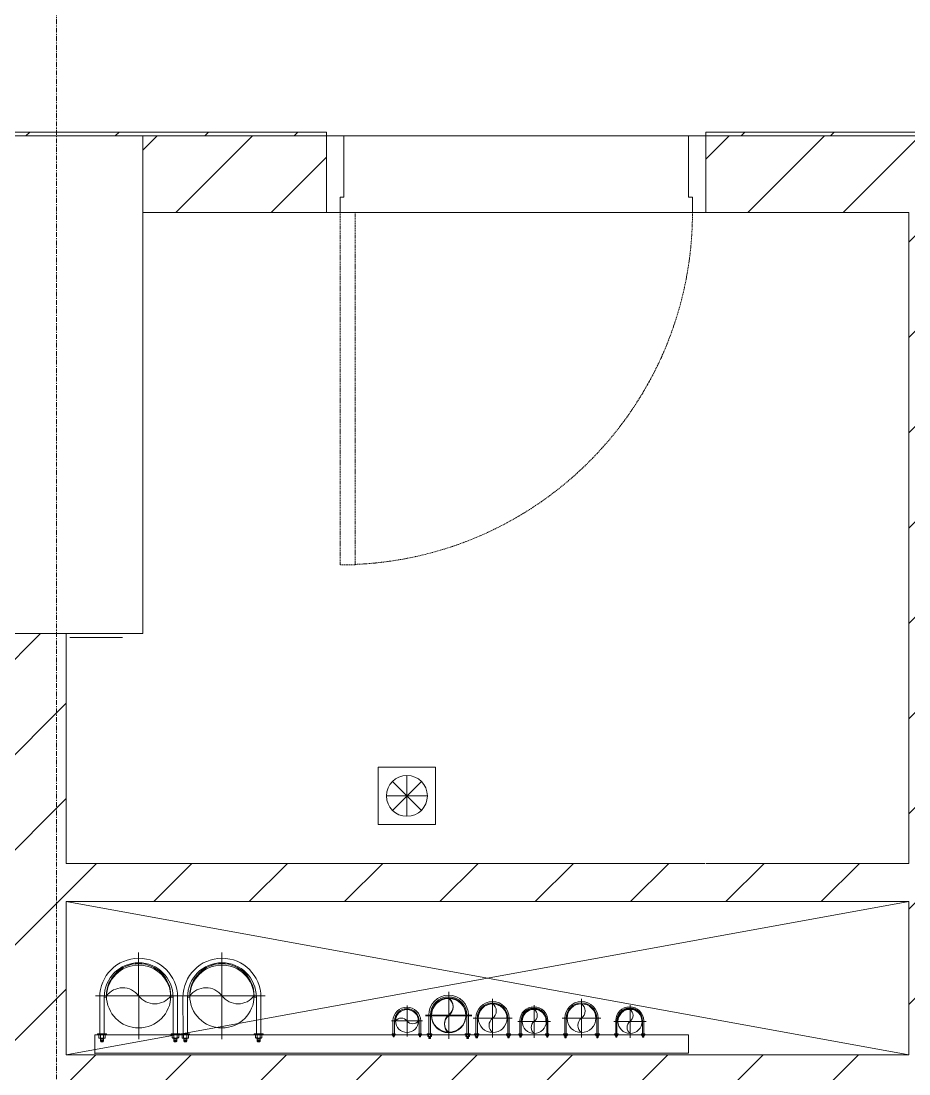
# Model space of a CAD drawing. Header units: millimetres. Extents: x 5357 to 201988, y -16345 to 109895.
# Drawn here: x 83460 to 85778, y 31087 to 33837 of the extents above; entities that cross this region are included whole.
import ezdxf

# ---------------------------------------------------------------- set-up
doc = ezdxf.new("R2010")
doc.units = ezdxf.units.MM
for name, pattern in [('Dash - Tight', [4.5, 3, -1.5]), ('Grid Line', [22.225, 12.7, -3.175, 3.175, -3.175]), ('IMPORT-CENTER _3_', [10.16, 6.35, -1.27, 1.27, -1.27])]:
    doc.linetypes.add(name, pattern=pattern)
for name, color, linetype, lineweight in [('0-1', 7, 'Continuous', 5), ('0-2', 53, 'Continuous', 9), ('A-DETL-GENF-3', 92, 'Dash - Tight', 9), ('A-DOOR', 31, 'Continuous', 9), ('A-DOOR-FRAM', 31, 'Continuous', 9), ('A-FLOR', 192, 'Continuous', 9), ('A-FLOR-1', 10, 'Continuous', 9), ('A-WALL', 113, 'Continuous', 9), ('A-WALL-4', 113, 'Continuous', 18), ('A-WALL-PATT-3', 111, 'Continuous', 9), ('G-IMPT', 8, 'Continuous', 9), ('G-IMPT-2', 8, 'IMPORT-CENTER _3_', 9), ('I-WALL-3', 2, 'Continuous', 18), ('M-EQPM', 50, 'Continuous', 9), ('S-COLS-2', 9, 'Continuous', 18), ('S-GRID-1', 1, 'Grid Line', 9)]:
    doc.layers.add(name, color=color, linetype=linetype, lineweight=lineweight)
pattern_1 = [(45, (0, 0), (-124.4508, 124.4508), [])]

# ---------------------------------------------------------------- blocks, each defined once
blk = doc.blocks.new('NCV_TKTC_KET CAU_rvt-1-TKCS_MB SÂN ĐƯỜNG NỘI BỘ')
at = {"layer": 'A-FLOR-1'}
for p, q in [((84257.6, 33536.9), (84302.6, 33536.9)), ((84302.6, 33536.9), (84257.6, 33536.9)), ((84302.6, 33536.9), (85202.6, 33536.9)), ((85202.6, 33536.9), (84302.6, 33536.9)), ((85202.6, 33536.9), (85245.9, 33536.9)), ((85245.9, 33536.9), (85202.6, 33536.9))]:
    blk.add_line(p, q, dxfattribs=at)
at = {"layer": 'S-COLS-2'}
for p, q in [((83777.6, 33536.9), (83327.6, 33536.9)), ((83777.6, 32236.9), (83777.6, 33536.9)), ((83327.6, 32236.9), (83777.6, 32236.9))]:
    blk.add_line(p, q, dxfattribs=at)
blk = doc.blocks.new('FD_02 - FD_03 - FD_03-KY THUAT-900x2200mm-728564-TKCS_MB SÂN ĐƯỜNG NỘI BỘ')
at = {"layer": 'A-DETL-GENF-3'}
for p, q in [((420, 100), (420, 1020)), ((420, 1020), (460, 1020)), ((460, 1020), (460, 100)), ((460, 100), (420, 100))]:
    blk.add_line(p, q, dxfattribs=at)
blk.add_arc((460, 100), 920, 92.4919, 180, dxfattribs=at)
at = {"layer": 'A-DOOR-FRAM'}
for p, q in [((-460, 100), (-495, 100)), ((-495, 100), (-495, -100)), ((-460, 60), (-460, 100)), ((495, 100), (460, 100)), ((460, 100), (460, 60)), ((495, -100), (495, 100)), ((-450, 60), (-460, 60)), ((-450, -100), (-450, 60)), ((460, 60), (450, 60)), ((450, 60), (450, -100)), ((-495, -100), (-450, -100)), ((450, -100), (495, -100))]:
    blk.add_line(p, q, dxfattribs=at)
blk = doc.blocks.new('TKTC_XREF_251221_MB TANG 1 - TKTC_XREF_260130_MB TANG 1_dwg_FD-4202119-TKCS_MB SÂN ĐƯỜNG NỘI BỘ')
at = {"layer": 'G-IMPT'}
for p, q in [((-37.7, 37.7), (37.7, -37.7)), ((37.7, 37.7), (-37.7, -37.7)), ((0, 53.3), (0, -53.3)), ((53.3, 0), (-53.3, 0))]:
    blk.add_line(p, q, dxfattribs=at)
at = {"layer": 'G-IMPT', "flags": 128}
blk.add_lwpolyline([(-75, -75), (75, -75), (75, 75), (-75, 75)], close=True, dxfattribs=at)
at = {"layer": 'G-IMPT'}
blk.add_circle((0, 0), 53.3, dxfattribs=at)
blk = doc.blocks.new('TKTC_XREF_251221_MB TANG 1 - TKTC_XREF_260130_MB TANG 1_dwg_CUM U_DN100-4202112-TKCS_MB SÂN ĐƯỜNG NỘI BỘ')
at = {"layer": 'G-IMPT'}
for p, q in [((-79.1, 66.6), (-79.1, 63.4)), ((-76.6, 66.6), (-76.6, 63.4)), ((-74.6, 66.6), (-74.6, 63.4)), ((-72.7, 69.3), (-72.7, 60.7)), ((-66.9, 67.9), (-71.7, 67.9)), ((-66.9, 62.1), (-71.7, 62.1)), ((-65, 69), (0, 69)), ((-79.1, -63.4), (-79.1, -66.6)), ((-76.6, -63.4), (-76.6, -66.6)), ((-74.6, -63.4), (-74.6, -66.6)), ((-72.7, -60.7), (-72.7, -69.3)), ((-66.9, -62.1), (-71.7, -62.1)), ((-66.9, -67.9), (-71.7, -67.9)), ((-65, -69), (0, -69))]:
    blk.add_line(p, q, dxfattribs=at)
at = {"layer": 'G-IMPT', "flags": 128}
for points in [[(-72.7, 67.6), (-78.1, 67.6), (-78.1, 62.4), (-72.7, 62.4)], [(-71.7, 59.2), (-66.9, 59.2), (-66.9, 70.8), (-71.7, 70.8)], [(-66.9, 70.8), (-66.9, 72.7), (-65, 72.7), (-65, 57.3), (-66.9, 57.3), (-66.9, 59.2)], [(-65, 61), (0, 61), (0, 57)], [(-72.7, -62.4), (-78.1, -62.4), (-78.1, -67.6), (-72.7, -67.6)], [(-71.7, -70.8), (-66.9, -70.8), (-66.9, -59.2), (-71.7, -59.2)], [(-66.9, -59.2), (-66.9, -57.3), (-65, -57.3), (-65, -72.7), (-66.9, -72.7), (-66.9, -70.8)], [(-65, -61), (0, -61), (0, -57)]]:
    blk.add_lwpolyline(points, dxfattribs=at)
at = {"layer": 'G-IMPT'}
for centre, radius, start, end in [((-78.1, 66.6), 0.96, 90, 180), ((-78.1, 63.4), 0.96, 180, 270), ((-71.1, 69.3), 1.56, 112.6199, 247.3801), ((-67.9, 65), 4.8, 143.1301, 216.8699), ((-71.1, 60.7), 1.56, 112.6199, 247.3801), ((0, 0), 69, 270, 90), ((0, 0), 61, 270, 90), ((0, 0), 57, 270, 90), ((-78.1, -63.4), 0.96, 90, 180), ((-78.1, -66.6), 0.96, 180, 270), ((-71.1, -60.7), 1.56, 112.6199, 247.3801), ((-67.9, -65), 4.8, 143.1301, 216.8699), ((-71.1, -69.3), 1.56, 112.6199, 247.3801)]:
    blk.add_arc(centre, radius, start, end, dxfattribs=at)
blk = doc.blocks.new('TKTC_XREF_251221_MB TANG 1 - TKTC_XREF_260130_MB TANG 1_dwg_$cc-4202116-TKCS_MB SÂN ĐƯỜNG NỘI BỘ')
at = {"layer": 'G-IMPT'}
blk.add_circle((0, 0), 0.5, dxfattribs=at)
for centre, radius, start, end in [((0, 0), 0.5, 90, 270), ((0.188, 0.25), 0.313, 126.8699, 233.1301), ((-0.188, -0.25), 0.313, 306.8699, 53.1301)]:
    blk.add_arc(centre, radius, start, end, dxfattribs=at)
at = {"layer": 'G-IMPT-2'}
for p, q in [((0, -0.673), (0, 0.673)), ((-0.673, 0), (0.673, 0))]:
    blk.add_line(p, q, dxfattribs=at)
blk = doc.blocks.new('TKTC_XREF_251221_MB TANG 1 - TKTC_XREF_260130_MB TANG 1_dwg_CUM U_DN150-4202127-TKCS_MB SÂN ĐƯỜNG NỘI BỘ')
at = {"layer": 'G-IMPT'}
for p, q in [((445862.8, 374015.5), (445862.8, 374020.5)), ((445866.7, 374015.5), (445866.7, 374020.5)), ((445869.7, 374015.5), (445869.7, 374020.5)), ((445872.8, 374011.2), (445872.8, 374024.7)), ((445881.8, 374022.5), (445874.3, 374022.5)), ((445881.8, 374013.5), (445874.3, 374013.5)), ((445884.8, 374022), (445976.8, 374022)), ((445862.8, 373834.5), (445862.8, 373829.5)), ((445866.7, 373834.5), (445866.7, 373829.5)), ((445869.7, 373834.5), (445869.7, 373829.5)), ((445872.8, 373838.7), (445872.8, 373825.2)), ((445881.8, 373836.5), (445874.3, 373836.5)), ((445881.8, 373827.5), (445874.3, 373827.5)), ((445884.8, 373828), (445976.8, 373828))]:
    blk.add_line(p, q, dxfattribs=at)
at = {"layer": 'G-IMPT', "flags": 128}
for points in [[(445872.8, 374014), (445864.3, 374014), (445864.3, 374022), (445872.8, 374022)], [(445874.3, 374027), (445881.8, 374027), (445881.8, 374009), (445874.3, 374009)], [(445881.8, 374009), (445881.8, 374006), (445884.8, 374006), (445884.8, 374030), (445881.8, 374030), (445881.8, 374027)], [(445884.8, 374014), (445976.8, 374014), (445976.8, 374009)], [(445874.3, 373823), (445881.8, 373823), (445881.8, 373841), (445874.3, 373841)], [(445881.8, 373841), (445881.8, 373844), (445884.8, 373844), (445884.8, 373820), (445881.8, 373820), (445881.8, 373823)], [(445884.8, 373836), (445976.8, 373836), (445976.8, 373841)], [(445872.8, 373836), (445864.3, 373836), (445864.3, 373828), (445872.8, 373828)]]:
    blk.add_lwpolyline(points, dxfattribs=at)
at = {"layer": 'G-IMPT'}
for centre, radius, start, end in [((445864.3, 374020.5), 1.5, 90, 180), ((445864.3, 374015.5), 1.5, 180, 270), ((445875.2, 374024.7), 2.44, 112.6199, 247.3801), ((445880.3, 374018), 7.5, 143.1301, 216.8699), ((445875.2, 374011.2), 2.44, 112.6199, 247.3801), ((445976.8, 373925), 97, 270, 90), ((445976.8, 373925), 89, 270, 90), ((445976.8, 373925), 84, 270, 90), ((445875.2, 373838.7), 2.44, 112.6199, 247.3801), ((445864.3, 373834.5), 1.5, 90, 180), ((445864.3, 373829.5), 1.5, 180, 270), ((445880.3, 373832), 7.5, 143.1301, 216.8699), ((445875.2, 373825.2), 2.44, 112.6199, 247.3801)]:
    blk.add_arc(centre, radius, start, end, dxfattribs=at)
blk = doc.blocks.new('TKTC_XREF_251221_MB TANG 1 - TKTC_XREF_260130_MB TANG 1_dwg_CUM U_DN100-4202115-TKCS_MB SÂN ĐƯỜNG NỘI BỘ')
at = {"layer": 'G-IMPT'}
for p, q in [((-79.1, 66.6), (-79.1, 63.4)), ((-76.6, 66.6), (-76.6, 63.4)), ((-74.6, 66.6), (-74.6, 63.4)), ((-72.7, 69.3), (-72.7, 60.7)), ((-66.9, 67.9), (-71.7, 67.9)), ((-66.9, 62.1), (-71.7, 62.1)), ((-65, 69), (0, 69)), ((-79.1, -63.4), (-79.1, -66.6)), ((-76.6, -63.4), (-76.6, -66.6)), ((-74.6, -63.4), (-74.6, -66.6)), ((-72.7, -60.7), (-72.7, -69.3)), ((-66.9, -62.1), (-71.7, -62.1)), ((-66.9, -67.9), (-71.7, -67.9)), ((-65, -69), (0, -69))]:
    blk.add_line(p, q, dxfattribs=at)
at = {"layer": 'G-IMPT', "flags": 128}
for points in [[(-72.7, 67.6), (-78.1, 67.6), (-78.1, 62.4), (-72.7, 62.4)], [(-71.7, 59.2), (-66.9, 59.2), (-66.9, 70.8), (-71.7, 70.8)], [(-66.9, 70.8), (-66.9, 72.7), (-65, 72.7), (-65, 57.3), (-66.9, 57.3), (-66.9, 59.2)], [(-65, 61), (0, 61), (0, 57)], [(-72.7, -62.4), (-78.1, -62.4), (-78.1, -67.6), (-72.7, -67.6)], [(-71.7, -70.8), (-66.9, -70.8), (-66.9, -59.2), (-71.7, -59.2)], [(-66.9, -59.2), (-66.9, -57.3), (-65, -57.3), (-65, -72.7), (-66.9, -72.7), (-66.9, -70.8)], [(-65, -61), (0, -61), (0, -57)]]:
    blk.add_lwpolyline(points, dxfattribs=at)
at = {"layer": 'G-IMPT'}
for centre, radius, start, end in [((-78.1, 66.6), 0.96, 90, 180), ((-78.1, 63.4), 0.96, 180, 270), ((-71.1, 69.3), 1.56, 112.6199, 247.3801), ((-67.9, 65), 4.8, 143.1301, 216.8699), ((-71.1, 60.7), 1.56, 112.6199, 247.3801), ((0, 0), 69, 270, 90), ((0, 0), 61, 270, 90), ((0, 0), 57, 270, 90), ((-78.1, -63.4), 0.96, 90, 180), ((-78.1, -66.6), 0.96, 180, 270), ((-71.1, -60.7), 1.56, 112.6199, 247.3801), ((-67.9, -65), 4.8, 143.1301, 216.8699), ((-71.1, -69.3), 1.56, 112.6199, 247.3801)]:
    blk.add_arc(centre, radius, start, end, dxfattribs=at)
blk = doc.blocks.new('TKTC_XREF_251221_MB TANG 1 - TKTC_XREF_260130_MB TANG 1_dwg_$cc-V286-TKCS_MB SÂN ĐƯỜNG NỘI BỘ')
at = {"layer": 'G-IMPT'}
blk.add_circle((0, 0), 0.5, dxfattribs=at)
for centre, radius, start, end in [((0, 0), 0.5, 90, 270), ((0.188, 0.25), 0.313, 126.8699, 233.1301), ((-0.188, -0.25), 0.313, 306.8699, 53.1301)]:
    blk.add_arc(centre, radius, start, end, dxfattribs=at)
at = {"layer": 'G-IMPT-2'}
for p, q in [((0, -0.673), (0, 0.673)), ((-0.673, 0), (0.673, 0))]:
    blk.add_line(p, q, dxfattribs=at)
blk = doc.blocks.new('TKTC_XREF_251221_MB TANG 1 - TKTC_XREF_260130_MB TANG 1_dwg_$cc-4202128-TKCS_MB SÂN ĐƯỜNG NỘI BỘ')
at = {"layer": 'G-IMPT'}
blk.add_circle((0, 0), 0.5, dxfattribs=at)
for centre, radius, start, end in [((0, 0), 0.5, 90, 270), ((0.188, 0.25), 0.313, 126.8699, 233.1301), ((-0.188, -0.25), 0.313, 306.8699, 53.1301)]:
    blk.add_arc(centre, radius, start, end, dxfattribs=at)
at = {"layer": 'G-IMPT-2'}
for p, q in [((0, -0.673), (0, 0.673)), ((-0.673, 0), (0.673, 0))]:
    blk.add_line(p, q, dxfattribs=at)
blk = doc.blocks.new('TKTC_XREF_251221_MB TANG 1 - TKTC_XREF_260130_MB TANG 1_dwg-4202109-TKCS_MB SÂN ĐƯỜNG NỘI BỘ')
at = {"layer": 'G-IMPT', "flags": 128}
blk.add_lwpolyline([(-119499.2, -370207.2), (-119499.2, -370157.2), (-117949, -370157.2), (-117949, -370205.3), (-119499.2, -370205.3)], dxfattribs=at)
at = {"extrusion": (0, 0, -1), "zscale": -1, "rotation": 180}
blk.add_blockref('TKTC_XREF_251221_MB TANG 1 - TKTC_XREF_260130_MB TANG 1_dwg_FD-4202119-TKCS_MB SÂN ĐƯỜNG NỘI BỘ', (118684.4, -369533.5), dxfattribs=at)
at = {"extrusion": (0, 0, -1)}
for name, p, xscale, yscale, zscale, rotation in [('TKTC_XREF_251221_MB TANG 1 - TKTC_XREF_260130_MB TANG 1_dwg_$cc-4202116-TKCS_MB SÂN ĐƯỜNG NỘI BỘ', (119384.7, -370055.6), 168.0000000000956, 168.0000000000956, -168.0000000000956, 269.9277821117897), ('TKTC_XREF_251221_MB TANG 1 - TKTC_XREF_260130_MB TANG 1_dwg_$cc-4202116-TKCS_MB SÂN ĐƯỜNG NỘI BỘ', (119167.3, -370055.6), 168.0000000000956, 168.0000000000956, -168.0000000000956, 269.9277821117897), ('TKTC_XREF_251221_MB TANG 1 - TKTC_XREF_260130_MB TANG 1_dwg_$cc-4202128-TKCS_MB SÂN ĐƯỜNG NỘI BỘ', (118575.3, -370107.5), 90.07930181379496, 90.07930181379496, -90.07930181379496, 180), ('TKTC_XREF_251221_MB TANG 1 - TKTC_XREF_260130_MB TANG 1_dwg_$cc-4202128-TKCS_MB SÂN ĐƯỜNG NỘI BỘ', (118575.2, -370105.8), 90.07930181379496, 90.07930181379496, -90.07930181379496, 180), ('TKTC_XREF_251221_MB TANG 1 - TKTC_XREF_260130_MB TANG 1_dwg_CUM U_DN150-4202127-TKCS_MB SÂN ĐƯỜNG NỘI BỘ', (319069, -609232.6), 0.5361863203273853, 0.5361863203273853, -0.5361863203273853, 90.00000000000001), ('TKTC_XREF_251221_MB TANG 1 - TKTC_XREF_260130_MB TANG 1_dwg_CUM U_DN150-4202127-TKCS_MB SÂN ĐƯỜNG NỘI BỘ', (319069, -609232.6), 0.5361863203273853, 0.5361863203273853, -0.5361863203273853, 90.00000000000001), ('TKTC_XREF_251221_MB TANG 1 - TKTC_XREF_260130_MB TANG 1_dwg_$cc-4202128-TKCS_MB SÂN ĐƯỜNG NỘI BỘ', (118460.6, -370114), 75.06608484482913, 75.06608484482913, -75.06608484482913, 180), ('TKTC_XREF_251221_MB TANG 1 - TKTC_XREF_260130_MB TANG 1_dwg_$cc-4202128-TKCS_MB SÂN ĐƯỜNG NỘI BỘ', (118460.6, -370114), 75.06608484482913, 75.06608484482913, -75.06608484482913, 180), ('TKTC_XREF_251221_MB TANG 1 - TKTC_XREF_260130_MB TANG 1_dwg_$cc-4202128-TKCS_MB SÂN ĐƯỜNG NỘI BỘ', (118228.9, -370114), 75.06608484482913, 75.06608484482913, -75.06608484482913, 180), ('TKTC_XREF_251221_MB TANG 1 - TKTC_XREF_260130_MB TANG 1_dwg_$cc-V286-TKCS_MB SÂN ĐƯỜNG NỘI BỘ', (118684.2, -370121.2), 59.85000000000383, 59.85000000000383, -59.85000000000383, 269.9990086637468), ('TKTC_XREF_251221_MB TANG 1 - TKTC_XREF_260130_MB TANG 1_dwg_CUM U_DN100-4202115-TKCS_MB SÂN ĐƯỜNG NỘI BỘ', (118684.6, -370121.2), 0.5250000000000002, 0.5250000000000002, -0.5250000000000002, 90.00099133829461), ('TKTC_XREF_251221_MB TANG 1 - TKTC_XREF_260130_MB TANG 1_dwg_CUM U_DN150-4202127-TKCS_MB SÂN ĐƯỜNG NỘI BỘ', (285538.7, -569386.4), 0.4468219336061545, 0.4468219336061545, -0.4468219336061545, 90.00000000000001), ('TKTC_XREF_251221_MB TANG 1 - TKTC_XREF_260130_MB TANG 1_dwg_CUM U_DN150-4202127-TKCS_MB SÂN ĐƯỜNG NỘI BỘ', (285538.7, -569386.4), 0.4468219336061545, 0.4468219336061545, -0.4468219336061545, 90.00000000000001), ('TKTC_XREF_251221_MB TANG 1 - TKTC_XREF_260130_MB TANG 1_dwg_$cc-4202128-TKCS_MB SÂN ĐƯỜNG NỘI BỘ', (118352.2, -370122.5), 63.05551126965647, 63.05551126965647, -63.05551126965647, 180), ('TKTC_XREF_251221_MB TANG 1 - TKTC_XREF_260130_MB TANG 1_dwg_CUM U_DN150-4202127-TKCS_MB SÂN ĐƯỜNG NỘI BỘ', (258698.4, -537509.4), 0.3753304242291697, 0.3753304242291697, -0.3753304242291697, 90.00000000000001), ('TKTC_XREF_251221_MB TANG 1 - TKTC_XREF_260130_MB TANG 1_dwg_CUM U_DN150-4202127-TKCS_MB SÂN ĐƯỜNG NỘI BỘ', (285306.7, -569386.2), 0.4468219336061545, 0.4468219336061545, -0.4468219336061545, 90.00000000000001), ('TKTC_XREF_251221_MB TANG 1 - TKTC_XREF_260130_MB TANG 1_dwg_$cc-4202128-TKCS_MB SÂN ĐƯỜNG NỘI BỘ', (118102, -370122.5), 63.05551126965647, 63.05551126965647, -63.05551126965647, 180), ('TKTC_XREF_251221_MB TANG 1 - TKTC_XREF_260130_MB TANG 1_dwg_CUM U_DN150-4202127-TKCS_MB SÂN ĐƯỜNG NỘI BỘ', (258448.2, -537509.4), 0.3753304242291697, 0.3753304242291697, -0.3753304242291697, 90.00000000000001)]:
    blk.add_blockref(name, p, dxfattribs=dict(at, xscale=xscale, yscale=yscale, zscale=zscale, rotation=rotation))
at = {"xscale": 1.473684210526311, "yscale": 1.473684210526311, "zscale": 1.473684210526311, "rotation": 90.07221788661575}
for p in [(-119384.7, -370059.2), (-119167.3, -370059.2)]:
    blk.add_blockref('TKTC_XREF_251221_MB TANG 1 - TKTC_XREF_260130_MB TANG 1_dwg_CUM U_DN100-4202112-TKCS_MB SÂN ĐƯỜNG NỘI BỘ', p, dxfattribs=at)
blk = doc.blocks.new('TKTC_XREF_251221_MB TANG 1 - TKTC_XREF_251221_MB TANG 1-2038492-TKCS_MB SÂN ĐƯỜNG NỘI BỘ')
blk.add_blockref('TKTC_XREF_251221_MB TANG 1 - TKTC_XREF_260130_MB TANG 1_dwg-4202109-TKCS_MB SÂN ĐƯỜNG NỘI BỘ', (169499.1, 384109.7))

msp = doc.modelspace()

# ---------------------------------------------------------------- hatches: boundary and pattern name
at = {"layer": 'A-WALL-PATT-3'}
h = msp.add_hatch(dxfattribs=at)
h.set_pattern_fill('FP_2', color=256, style=0, pattern_type=2)
h.set_pattern_definition([(45, (0, 0), (-116.67262, 116.67262), [])])
h.paths.add_polyline_path([(95534.5, 33536.9), (100277.6, 33536.9), (100277.6, 33546.9), (93167.6, 33546.9), (93167.6, 33536.9), (95052.6, 33536.9)])
h.paths.add_polyline_path([(85851.1, 33536.9), (90337.6, 33536.9), (90337.6, 33546.9), (85247.6, 33546.9), (85247.6, 33536.9), (85777.6, 33536.9)])
h.paths.add_polyline_path([(104007.6, 33536.9), (104202.6, 33536.9), (104202.1, 33546.9), (101367.6, 33546.9), (101367.6, 33536.9), (103502.1, 33536.9)])
h.paths.add_polyline_path([(84035.4, 33536.9), (84257.6, 33536.9), (84257.6, 33546.9), (83317.6, 33546.9), (83317.6, 33536.9), (83777.6, 33536.9)])
h.paths.add_polyline_path([(92077.6, 33536.9), (92075.4, 33546.9), (91427.6, 33546.9), (91427.6, 33536.9), (91977.6, 33536.9)])
h = msp.add_hatch(dxfattribs=at)
h.set_pattern_fill('FP_1', color=256, style=0, pattern_type=2)
h.set_pattern_definition(pattern_1)
h.paths.add_polyline_path([(86554.5, 33336.9), (86652.3, 33336.9), (86652.3, 33536.9), (85247.6, 33536.9), (85247.6, 33336.9), (86456.3, 33336.9)])
h.paths.add_polyline_path([(87234.5, 33336.9), (90337.6, 33336.9), (90337.6, 33536.9), (86852.3, 33536.9), (86852.3, 33336.9), (86956.5, 33336.9)])
h.paths.add_polyline_path([(91427.6, 33336.9), (91527.6, 33336.9), (91527.6, 33536.9), (91427.6, 33536.9), (91427.6, 33376.9)])
h.paths.add_polyline_path([(83797.6, 33336.9), (84257.6, 33336.9), (84257.6, 33536.9), (83777.6, 33536.9), (83777.6, 33336.9)])
h = msp.add_hatch(dxfattribs=at)
h.set_pattern_fill('FP_1', color=256, style=0, pattern_type=2)
h.set_pattern_definition(pattern_1)
h.paths.add_polyline_path([(85777.6, 31136.9), (85877.6, 31136.9), (85877.6, 33336.9), (85777.6, 33336.9), (85777.6, 31536.9)])
h = msp.add_hatch(dxfattribs=at)
h.set_pattern_fill('FP_1', color=256, style=0, pattern_type=2)
h.set_pattern_definition(pattern_1)
h.paths.add_polyline_path([(83577.6, 25536.9), (83577.6, 28836.9), (83377.6, 28836.9), (83377.7, 25536.9), (83502.6, 25536.9)])
h.paths.add_polyline_path([(83416, 29036.9), (83577.6, 29036.9), (83577.6, 32236.9), (83377.6, 32236.9), (83377.6, 29036.9)])
h = msp.add_hatch(dxfattribs=at)
h.set_pattern_fill('FP_1', color=256, style=0, pattern_type=2)
h.set_pattern_definition(pattern_1)
h.paths.add_polyline_path([(83727.6, 31536.9), (85777.6, 31536.9), (85777.6, 31636.9), (83577.6, 31636.9), (83577.6, 31536.9), (83608.3, 31536.9)])
h = msp.add_hatch(dxfattribs=at)
h.set_pattern_fill('FP_1', color=256, style=0, pattern_type=2)
h.set_pattern_definition(pattern_1)
h.paths.add_polyline_path([(85077.6, 31036.9), (85877.6, 31038.5), (85877.6, 31136.9), (83577.6, 31136.9), (83577.6, 31036.9), (84640.7, 31036.9)])

# ---------------------------------------------------------------- linework, layer by layer
at = {"layer": '0-2'}
for p, q in [((85777.6, 31536.9), (83577.6, 31136.9)), ((83577.6, 31536.9), (85777.6, 31136.9))]:
    msp.add_line(p, q, dxfattribs=at)
at = {"layer": 'A-FLOR'}
for p, q in [((85245.9, 33536.9), (84257.6, 33536.9)), ((85245.9, 33336.9), (84257.6, 33336.9))]:
    msp.add_line(p, q, dxfattribs=at)
at = {"layer": 'A-WALL'}
for p, q in [((84257.6, 33536.9), (83777.6, 33536.9)), ((83777.6, 33536.9), (84257.6, 33536.9)), ((84302.6, 33536.9), (85202.6, 33536.9)), ((86652.3, 33536.9), (85247.6, 33536.9)), ((85247.6, 33536.9), (86652.3, 33536.9)), ((83725.1, 32226.9), (83587.6, 32226.9))]:
    msp.add_line(p, q, dxfattribs=at)
at = {"layer": 'A-WALL-4'}
for p, q in [((83777.6, 33536.9), (83777.6, 33336.9)), ((83777.6, 33336.9), (84257.6, 33336.9)), ((85247.6, 33336.9), (85777.6, 33336.9)), ((85777.6, 33336.9), (85777.6, 31636.9)), ((83577.6, 32236.9), (83377.6, 32236.9)), ((83577.6, 31636.9), (83577.6, 32236.9)), ((85245.9, 31636.9), (83577.6, 31636.9)), ((85777.6, 31636.9), (85248.1, 31636.9)), ((83577.6, 31136.9), (83577.6, 31536.9)), ((83577.6, 31536.9), (85777.6, 31536.9)), ((85777.6, 31536.9), (85777.6, 31136.9)), ((85777.6, 31136.9), (83577.6, 31136.9))]:
    msp.add_line(p, q, dxfattribs=at)
at = {"layer": 'I-WALL-3'}
for p, q in [((84257.6, 33546.9), (83317.6, 33546.9)), ((83327.6, 33536.9), (83777.6, 33536.9)), ((84257.6, 33536.9), (84257.6, 33546.9)), ((90337.6, 33546.9), (85247.6, 33546.9)), ((85247.6, 33546.9), (85247.6, 33536.9))]:
    msp.add_line(p, q, dxfattribs=at)
at = {"layer": 'S-GRID-1'}
for p, q in [((83552.6, 20960.6), (83552.6, 80482.7)), ((131551.8, 33536.9), (29351.8, 33536.9))]:
    msp.add_line(p, q, dxfattribs=at)

# ---------------------------------------------------------------- block references
at = {"layer": '0-1'}
msp.add_blockref('NCV_TKTC_KET CAU_rvt-1-TKCS_MB SÂN ĐƯỜNG NỘI BỘ', (0, 0), dxfattribs=at)
at = {"layer": 'A-DOOR', "rotation": 180}
msp.add_blockref('FD_02 - FD_03 - FD_03-KY THUAT-900x2200mm-728564-TKCS_MB SÂN ĐƯỜNG NỘI BỘ', (84752.6, 33436.9), dxfattribs=at)
at = {"layer": 'M-EQPM'}
msp.add_blockref('TKTC_XREF_251221_MB TANG 1 - TKTC_XREF_251221_MB TANG 1-2038492-TKCS_MB SÂN ĐƯỜNG NỘI BỘ', (33652.6, 17236.9), dxfattribs=at)

doc.saveas('drawing.dxf')
